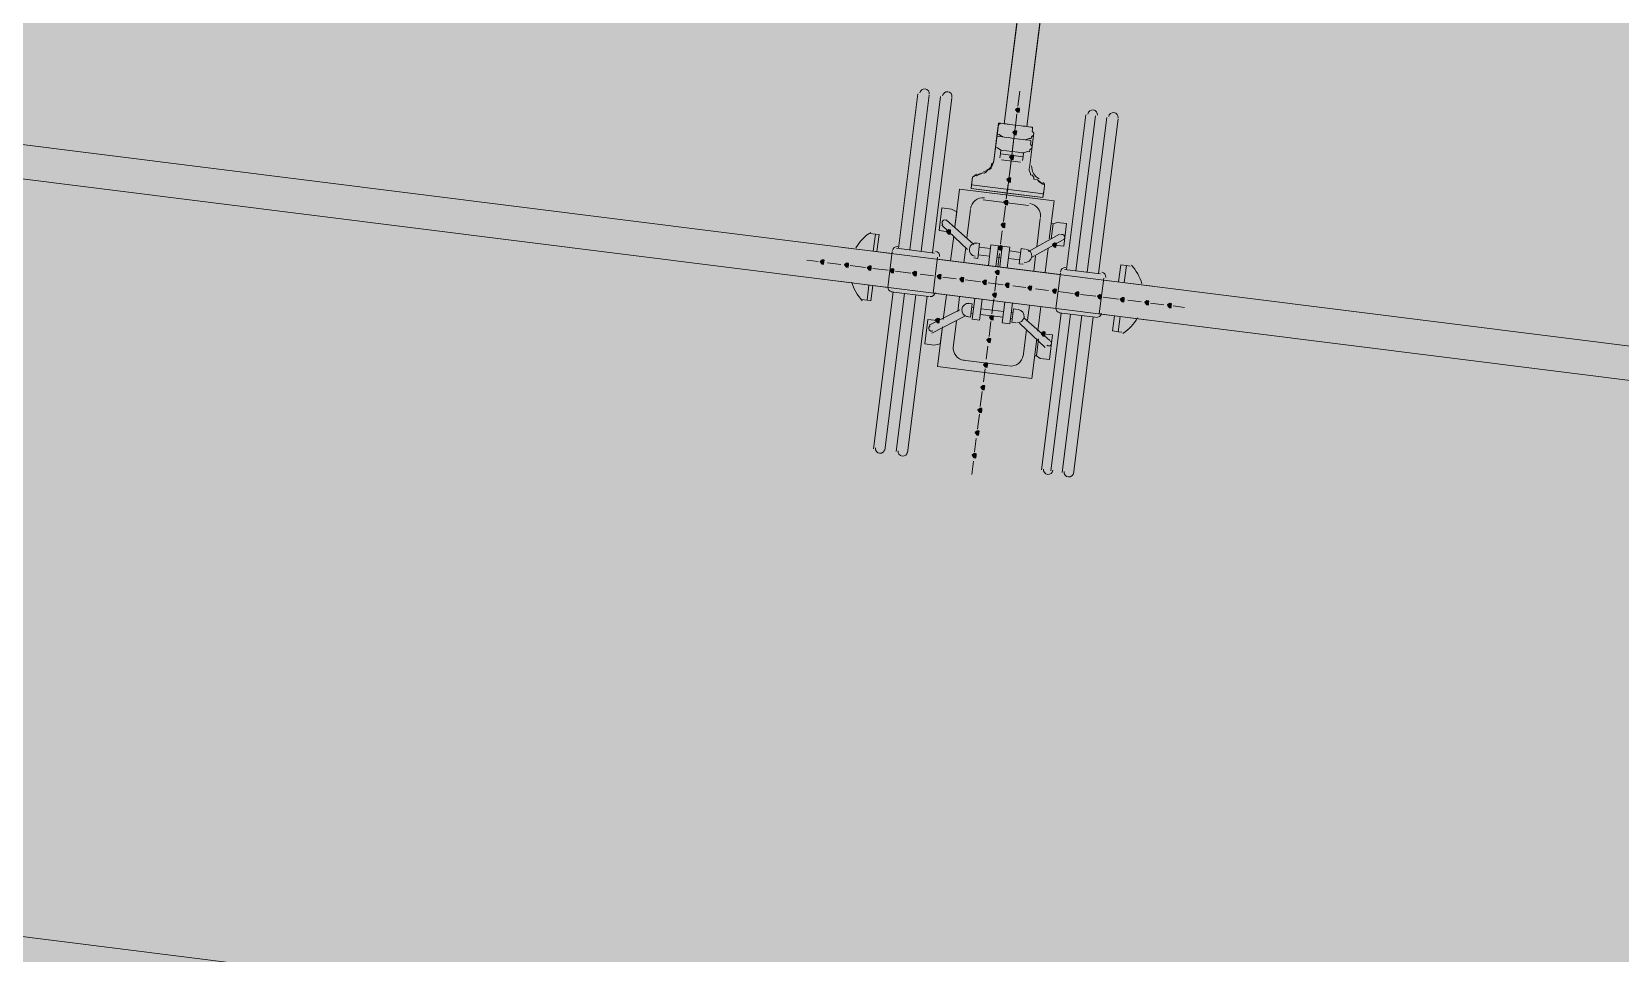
# Model space of a CAD drawing. Header units: metres. Extents: x -4 to 509425, y 7549 to 4732445.
# Drawn here: x 475978.67 to 475985.73, y 4719750.16 to 4719754.26 of the extents above; entities that cross this region are included whole.
import ezdxf

# ---------------------------------------------------------------- set-up
doc = ezdxf.new("R2010")
doc.units = ezdxf.units.M
doc.header["$LTSCALE"] = 0.01
doc.header["$MEASUREMENT"] = 0
doc.layers.get('0').update_dxf_attribs({"lineweight": 0})
doc.layers.add('_SUBESTACIÓN', color=1, linetype='Continuous')
doc.layers.add('SUBESTACION LA VID', color=253, linetype='Continuous')

# ---------------------------------------------------------------- blocks, each defined once
blk = doc.blocks.new('A$Cfff6051d')
at = {"layer": 'SUBESTACION LA VID', "transparency": 33554687}
h = blk.add_hatch(color=256, dxfattribs=at)
h.dxf.hatch_style = 2
h.paths.add_polyline_path([(475983.0603, 4719753.9079), (475983.0614, 4719753.9163), (475983.053, 4719753.9173), (475983.0435, 4719753.91), (475983.0509, 4719753.9005), (475983.0593, 4719753.8995)])
h = blk.add_hatch(color=256, dxfattribs=at)
h.dxf.hatch_style = 2
h.paths.add_polyline_path([(475983.0477, 4719753.8071), (475983.0488, 4719753.8155), (475983.0404, 4719753.8165), (475983.0309, 4719753.8092), (475983.0383, 4719753.7997), (475983.0467, 4719753.7987)])
h = blk.add_hatch(color=256, dxfattribs=at)
h.dxf.hatch_style = 2
h.paths.add_polyline_path([(475983.034, 4719753.6979), (475983.0351, 4719753.7063), (475983.0267, 4719753.7073), (475983.0172, 4719753.7), (475983.0246, 4719753.6905), (475983.033, 4719753.6895)])
h = blk.add_hatch(color=256, dxfattribs=at)
h.dxf.hatch_style = 2
h.paths.add_polyline_path([(475983.0214, 4719753.5971), (475983.0224, 4719753.6055), (475983.014, 4719753.6065), (475983.0046, 4719753.5992), (475983.0119, 4719753.5897), (475983.0203, 4719753.5887)])
h = blk.add_hatch(color=256, dxfattribs=at)
h.dxf.hatch_style = 2
h.paths.add_polyline_path([(475983.0087, 4719753.4962), (475983.0098, 4719753.5046), (475983.0014, 4719753.5057), (475982.9919, 4719753.4984), (475982.9993, 4719753.4889), (475983.0077, 4719753.4878)])
h = blk.add_hatch(color=256, dxfattribs=at)
h.dxf.hatch_style = 2
h.paths.add_polyline_path([(475982.9961, 4719753.3954), (475982.9972, 4719753.4038), (475982.9888, 4719753.4049), (475982.9793, 4719753.3976), (475982.9866, 4719753.3881), (475982.995, 4719753.387)])
h = blk.add_hatch(color=256, dxfattribs=at)
h.dxf.hatch_style = 2
h.paths.add_polyline_path([(475982.7535, 4719753.3661), (475982.7546, 4719753.3745), (475982.7462, 4719753.3756), (475982.7367, 4719753.3682), (475982.7441, 4719753.3588), (475982.7525, 4719753.3577)])
h = blk.add_hatch(color=256, dxfattribs=at)
h.dxf.hatch_style = 2
h.paths.add_polyline_path([(475982.9835, 4719753.2946), (475982.9845, 4719753.303), (475982.9761, 4719753.3041), (475982.9667, 4719753.2967), (475982.974, 4719753.2873), (475982.9824, 4719753.2862)])
h = blk.add_hatch(color=256, dxfattribs=at)
h.dxf.hatch_style = 2
h.paths.add_polyline_path([(475983.2239, 4719753.3072), (475983.225, 4719753.3156), (475983.2166, 4719753.3166), (475983.2071, 4719753.3093), (475983.2145, 4719753.2998), (475983.2229, 4719753.2988)])
h = blk.add_hatch(color=256, dxfattribs=at)
h.dxf.hatch_style = 2
h.paths.add_polyline_path([(475982.1906, 4719753.2319), (475982.1917, 4719753.2403), (475982.1833, 4719753.2414), (475982.1738, 4719753.234), (475982.1812, 4719753.2246), (475982.1896, 4719753.2235)])
h = blk.add_hatch(color=256, dxfattribs=at)
h.dxf.hatch_style = 2
h.paths.add_polyline_path([(475982.2998, 4719753.2182), (475982.3009, 4719753.2266), (475982.2925, 4719753.2277), (475982.283, 4719753.2203), (475982.2904, 4719753.2109), (475982.2988, 4719753.2098)])
h = blk.add_hatch(color=256, dxfattribs=at)
h.dxf.hatch_style = 2
h.paths.add_polyline_path([(475982.4006, 4719753.2056), (475982.4017, 4719753.214), (475982.3933, 4719753.215), (475982.3838, 4719753.2077), (475982.3912, 4719753.1982), (475982.3996, 4719753.1972)])
h = blk.add_hatch(color=256, dxfattribs=at)
h.dxf.hatch_style = 2
h.paths.add_polyline_path([(475982.5014, 4719753.193), (475982.5025, 4719753.2014), (475982.4941, 4719753.2024), (475982.4846, 4719753.1951), (475982.492, 4719753.1856), (475982.5004, 4719753.1846)])
h = blk.add_hatch(color=256, dxfattribs=at)
h.dxf.hatch_style = 2
h.paths.add_polyline_path([(475982.6022, 4719753.1803), (475982.6033, 4719753.1887), (475982.5949, 4719753.1898), (475982.5854, 4719753.1824), (475982.5928, 4719753.173), (475982.6012, 4719753.1719)])
h = blk.add_hatch(color=256, dxfattribs=at)
h.dxf.hatch_style = 2
h.paths.add_polyline_path([(475982.9698, 4719753.1854), (475982.9708, 4719753.1938), (475982.9624, 4719753.1949), (475982.953, 4719753.1875), (475982.9603, 4719753.1781), (475982.9687, 4719753.177)])
h = blk.add_hatch(color=256, dxfattribs=at)
h.dxf.hatch_style = 2
h.paths.add_polyline_path([(475982.7114, 4719753.1666), (475982.7125, 4719753.175), (475982.7041, 4719753.1761), (475982.6946, 4719753.1687), (475982.702, 4719753.1593), (475982.7104, 4719753.1582)])
h = blk.add_hatch(color=256, dxfattribs=at)
h.dxf.hatch_style = 2
h.paths.add_polyline_path([(475982.8122, 4719753.154), (475982.8133, 4719753.1624), (475982.8049, 4719753.1634), (475982.7954, 4719753.1561), (475982.8028, 4719753.1466), (475982.8112, 4719753.1456)])
h = blk.add_hatch(color=256, dxfattribs=at)
h.dxf.hatch_style = 2
h.paths.add_polyline_path([(475982.9131, 4719753.1414), (475982.9141, 4719753.1498), (475982.9057, 4719753.1508), (475982.8962, 4719753.1435), (475982.9036, 4719753.134), (475982.912, 4719753.133)])
h = blk.add_hatch(color=256, dxfattribs=at)
h.dxf.hatch_style = 2
h.paths.add_polyline_path([(475983.0139, 4719753.1287), (475983.0149, 4719753.1371), (475983.0065, 4719753.1382), (475982.9971, 4719753.1308), (475983.0044, 4719753.1214), (475983.0128, 4719753.1203)])
h = blk.add_hatch(color=256, dxfattribs=at)
h.dxf.hatch_style = 2
h.paths.add_polyline_path([(475983.1147, 4719753.1161), (475983.1157, 4719753.1245), (475983.1073, 4719753.1255), (475983.0979, 4719753.1182), (475983.1052, 4719753.1087), (475983.1136, 4719753.1077)])
h = blk.add_hatch(color=256, dxfattribs=at)
h.dxf.hatch_style = 2
h.paths.add_polyline_path([(475982.9571, 4719753.0846), (475982.9582, 4719753.093), (475982.9498, 4719753.0941), (475982.9403, 4719753.0867), (475982.9477, 4719753.0773), (475982.9561, 4719753.0762)])
h = blk.add_hatch(color=256, dxfattribs=at)
h.dxf.hatch_style = 2
h.paths.add_polyline_path([(475983.2239, 4719753.1024), (475983.2249, 4719753.1108), (475983.2165, 4719753.1118), (475983.2071, 4719753.1045), (475983.2144, 4719753.095), (475983.2228, 4719753.094)])
h = blk.add_hatch(color=256, dxfattribs=at)
h.dxf.hatch_style = 2
h.paths.add_polyline_path([(475983.3247, 4719753.0897), (475983.3257, 4719753.0981), (475983.3173, 4719753.0992), (475983.3079, 4719753.0919), (475983.3152, 4719753.0824), (475983.3236, 4719753.0813)])
h = blk.add_hatch(color=256, dxfattribs=at)
h.dxf.hatch_style = 2
h.paths.add_polyline_path([(475983.4255, 4719753.0771), (475983.4265, 4719753.0855), (475983.4181, 4719753.0866), (475983.4087, 4719753.0792), (475983.416, 4719753.0698), (475983.4244, 4719753.0687)])
h = blk.add_hatch(color=256, dxfattribs=at)
h.dxf.hatch_style = 2
h.paths.add_polyline_path([(475983.5263, 4719753.0645), (475983.5273, 4719753.0729), (475983.5189, 4719753.0739), (475983.5095, 4719753.0666), (475983.5168, 4719753.0571), (475983.5252, 4719753.0561)])
h = blk.add_hatch(color=256, dxfattribs=at)
h.dxf.hatch_style = 2
h.paths.add_polyline_path([(475983.6355, 4719753.0508), (475983.6365, 4719753.0592), (475983.6281, 4719753.0602), (475983.6187, 4719753.0529), (475983.626, 4719753.0434), (475983.6344, 4719753.0424)])
h = blk.add_hatch(color=256, dxfattribs=at)
h.dxf.hatch_style = 2
h.paths.add_polyline_path([(475983.7363, 4719753.0381), (475983.7373, 4719753.0465), (475983.7289, 4719753.0476), (475983.7195, 4719753.0402), (475983.7268, 4719753.0308), (475983.7352, 4719753.0297)])
h = blk.add_hatch(color=256, dxfattribs=at)
h.dxf.hatch_style = 2
h.paths.add_polyline_path([(475982.704, 4719752.9713), (475982.7051, 4719752.9797), (475982.6967, 4719752.9808), (475982.6872, 4719752.9734), (475982.6946, 4719752.964), (475982.703, 4719752.9629)])
h = blk.add_hatch(color=256, dxfattribs=at)
h.dxf.hatch_style = 2
h.paths.add_polyline_path([(475982.9445, 4719752.9838), (475982.9455, 4719752.9922), (475982.9371, 4719752.9933), (475982.9277, 4719752.9859), (475982.935, 4719752.9765), (475982.9434, 4719752.9754)])
h = blk.add_hatch(color=256, dxfattribs=at)
h.dxf.hatch_style = 2
h.paths.add_polyline_path([(475983.1744, 4719752.9123), (475983.1755, 4719752.9207), (475983.1671, 4719752.9218), (475983.1576, 4719752.9144), (475983.165, 4719752.905), (475983.1734, 4719752.9039)])
h = blk.add_hatch(color=256, dxfattribs=at)
h.dxf.hatch_style = 2
h.paths.add_polyline_path([(475982.9319, 4719752.883), (475982.9329, 4719752.8914), (475982.9245, 4719752.8925), (475982.9151, 4719752.8851), (475982.9224, 4719752.8757), (475982.9308, 4719752.8746)])
h = blk.add_hatch(color=256, dxfattribs=at)
h.dxf.hatch_style = 2
h.paths.add_polyline_path([(475982.9182, 4719752.7738), (475982.9192, 4719752.7822), (475982.9108, 4719752.7833), (475982.9014, 4719752.7759), (475982.9087, 4719752.7665), (475982.9171, 4719752.7654)])
h = blk.add_hatch(color=256, dxfattribs=at)
h.dxf.hatch_style = 2
h.paths.add_polyline_path([(475982.9055, 4719752.673), (475982.9066, 4719752.6814), (475982.8982, 4719752.6825), (475982.8887, 4719752.6751), (475982.8961, 4719752.6657), (475982.9045, 4719752.6646)])
h = blk.add_hatch(color=256, dxfattribs=at)
h.dxf.hatch_style = 2
h.paths.add_polyline_path([(475982.8929, 4719752.5722), (475982.8939, 4719752.5806), (475982.8855, 4719752.5817), (475982.8761, 4719752.5743), (475982.8834, 4719752.5649), (475982.8918, 4719752.5638)])
h = blk.add_hatch(color=256, dxfattribs=at)
h.dxf.hatch_style = 2
h.paths.add_polyline_path([(475982.8803, 4719752.4714), (475982.8813, 4719752.4798), (475982.8729, 4719752.4809), (475982.8635, 4719752.4735), (475982.8708, 4719752.4641), (475982.8792, 4719752.463)])
h = blk.add_hatch(color=256, dxfattribs=at)
h.dxf.hatch_style = 2
h.paths.add_polyline_path([(475982.8676, 4719752.3706), (475982.8687, 4719752.379), (475982.8603, 4719752.3801), (475982.8508, 4719752.3727), (475982.8582, 4719752.3633), (475982.8666, 4719752.3622)])
at = {"layer": 'SUBESTACION LA VID', "lineweight": 15}
for p, q in [((475983.6692, 4719759.241), (475982.9931, 4719753.848)), ((475983.77, 4719759.2284), (475983.0939, 4719753.8354)), ((476071.0252, 4719742.1716), (475975.2782, 4719754.1753)), ((476071.0063, 4719742.0204), (475975.2593, 4719754.0241)), ((475982.6088, 4719753.9815), (475982.5225, 4719753.2927)), ((475982.5729, 4719753.2864), (475982.6592, 4719753.9752)), ((475982.7096, 4719753.9689), (475982.6233, 4719753.2801)), ((475983.0625, 4719753.9929), (475983.054, 4719753.9257)), ((475982.6737, 4719753.2737), (475982.76, 4719753.9626)), ((475982.9648, 4719753.826), (475982.9574, 4719753.7672)), ((475983.0498, 4719753.8921), (475983.0414, 4719753.8249)), ((475983.2701, 4719753.199), (475983.3565, 4719753.8878)), ((475983.3985, 4719753.8825), (475983.3121, 4719753.1937)), ((475983.3625, 4719753.1874), (475983.4489, 4719753.8762)), ((475983.4993, 4719753.8699), (475983.4129, 4719753.1811)), ((475982.9468, 4719753.6832), (475982.9574, 4719753.7672)), ((475983.0361, 4719753.7829), (475983.0288, 4719753.7241)), ((475983.117, 4719753.7472), (475983.1244, 4719753.806)), ((475982.9742, 4719753.6968), (475982.9763, 4719753.7136)), ((475983.0655, 4719753.6768), (475982.9815, 4719753.6874)), ((475982.9826, 4719753.6958), (475982.9826, 4719753.6958)), ((475983.0235, 4719753.6821), (475983.0161, 4719753.6233)), ((475983.0666, 4719753.6852), (475983.0666, 4719753.6852)), ((475983.0771, 4719753.701), (475983.075, 4719753.6842)), ((475983.117, 4719753.7472), (475983.1065, 4719753.6632)), ((475982.8702, 4719753.616), (475982.8975, 4719753.6296)), ((475982.7735, 4719753.3892), (475982.7945, 4719753.5572)), ((475983.2146, 4719753.5046), (475982.7945, 4719753.5572)), ((475983.1673, 4719753.5361), (475982.8481, 4719753.5761)), ((475983.0109, 4719753.5813), (475983.0024, 4719753.5141)), ((475983.1411, 4719753.5991), (475983.1642, 4719753.5791)), ((475983.1011, 4719753.4847), (475982.8995, 4719753.5099)), ((475982.9982, 4719753.4805), (475982.9898, 4719753.4133)), ((475983.1935, 4719753.3366), (475983.2146, 4719753.5046)), ((475982.7346, 4719753.4197), (475982.8575, 4719753.3104)), ((475982.827, 4719753.3398), (475982.8428, 4719753.4659)), ((475983.1378, 4719753.3009), (475983.1536, 4719753.4269)), ((475982.3944, 4719753.36), (475982.4196, 4719753.3568)), ((475982.7147, 4719753.3966), (475982.8291, 4719753.2884)), ((475982.7545, 4719753.238), (475982.7682, 4719753.3472)), ((475982.9845, 4719753.3713), (475982.9772, 4719753.3125)), ((475983.2387, 4719753.3565), (475983.1011, 4719753.2799)), ((475983.2523, 4719753.3292), (475983.1147, 4719753.2526)), ((475982.4941, 4719753.2707), (475982.2757, 4719753.298)), ((475982.4752, 4719753.1195), (475982.4952, 4719753.2791)), ((475982.6821, 4719753.2727), (475982.5141, 4719753.2938)), ((475982.8133, 4719753.2306), (475982.8218, 4719753.2978)), ((475982.9278, 4719753.259), (475982.8774, 4719753.2653)), ((475982.932, 4719753.2926), (475982.8816, 4719753.2989)), ((475982.9225, 4719753.217), (475982.9341, 4719753.3094)), ((475982.9677, 4719753.3051), (475982.9341, 4719753.3094)), ((475982.9561, 4719753.2127), (475982.9677, 4719753.3051)), ((475982.9719, 4719753.2705), (475982.9645, 4719753.2117)), ((475982.9824, 4719753.2862), (475982.9656, 4719753.2883)), ((475982.9729, 4719753.2106), (475982.9845, 4719753.303)), ((475983.0181, 4719753.2988), (475982.9845, 4719753.303)), ((475983.0065, 4719753.2064), (475983.0181, 4719753.2988)), ((475983.0664, 4719753.2757), (475983.016, 4719753.282)), ((475983.0853, 4719753.2904), (475983.0685, 4719753.2925)), ((475983.1241, 4719753.1917), (475983.1326, 4719753.2589)), ((475983.1745, 4719753.1854), (475983.1882, 4719753.2946)), ((475983.2575, 4719753.3029), (475983.2155, 4719753.3082)), ((475982.1654, 4719753.2351), (475982.115, 4719753.2414)), ((475982.2662, 4719753.2224), (475982.2074, 4719753.2298)), ((475982.3754, 4719753.2088), (475982.3082, 4719753.2172)), ((475982.4762, 4719753.1961), (475982.409, 4719753.2045)), ((475982.577, 4719753.1835), (475982.5098, 4719753.1919)), ((475982.6968, 4719753.2538), (475982.6768, 4719753.0942)), ((475983.2417, 4719753.1769), (475982.6957, 4719753.2454)), ((475982.9782, 4719753.2526), (475982.9614, 4719753.2547)), ((475983.0622, 4719753.2421), (475983.0118, 4719753.2484)), ((475983.2617, 4719753.2), (475983.4213, 4719753.18)), ((475983.5536, 4719753.2146), (475983.5368, 4719753.2167)), ((475982.4752, 4719753.1195), (475982.2567, 4719753.1468)), ((475982.3995, 4719753.0607), (475982.408, 4719753.1279)), ((475982.6778, 4719753.1708), (475982.619, 4719753.1782)), ((475982.7786, 4719753.1582), (475982.7198, 4719753.1656)), ((475982.8878, 4719753.1445), (475982.8206, 4719753.1529)), ((475982.9887, 4719753.1319), (475982.9215, 4719753.1403)), ((475982.9593, 4719753.1697), (475982.9508, 4719753.1025)), ((475983.0895, 4719753.1192), (475983.0307, 4719753.1266)), ((475983.416, 4719753.0015), (475983.436, 4719753.1611)), ((475983.435, 4719753.1527), (475983.6534, 4719753.1253)), ((475982.3827, 4719753.0628), (475982.3575, 4719753.0659)), ((475982.4108, 4719752.4023), (475982.4982, 4719753.0995)), ((475982.5487, 4719753.0932), (475982.4612, 4719752.396)), ((475982.6579, 4719753.0795), (475982.4898, 4719753.1006)), ((475982.5116, 4719752.3896), (475982.5991, 4719753.0869)), ((475982.6495, 4719753.0805), (475982.562, 4719752.3833)), ((475982.7219, 4719752.9776), (475982.7356, 4719753.0868)), ((475982.7859, 4719753.0122), (475982.7944, 4719753.0794)), ((475982.8616, 4719753.071), (475982.85, 4719752.9786)), ((475982.8952, 4719753.0668), (475982.8836, 4719752.9744)), ((475982.9466, 4719753.0689), (475982.9382, 4719753.0017)), ((475982.996, 4719753.0542), (475982.9844, 4719752.9618)), ((475983.0296, 4719753.05), (475983.018, 4719752.9575)), ((475983.1903, 4719753.1066), (475983.1315, 4719753.114)), ((475983.2995, 4719753.0929), (475983.2323, 4719753.1013)), ((475983.4003, 4719753.0803), (475983.3331, 4719753.0887)), ((475983.5011, 4719753.0676), (475983.4339, 4719753.0761)), ((475983.6019, 4719753.055), (475983.5431, 4719753.0624)), ((475983.7027, 4719753.0424), (475983.6439, 4719753.0497)), ((475982.6589, 4719752.9514), (475982.7954, 4719753.0196)), ((475982.6714, 4719752.9157), (475982.8174, 4719752.9912)), ((475982.8531, 4719753.0038), (475982.8447, 4719753.0049)), ((475982.8563, 4719753.029), (475982.8479, 4719753.0301)), ((475982.8836, 4719752.9744), (475982.85, 4719752.9786)), ((475982.9876, 4719752.987), (475982.8867, 4719752.9996)), ((475982.9907, 4719753.0122), (475982.8899, 4719753.0248)), ((475983.0296, 4719752.9817), (475983.0212, 4719752.9827)), ((475983.0327, 4719753.0069), (475983.0243, 4719753.0079)), ((475983.1965, 4719752.884), (475983.081, 4719752.9838)), ((475983.0968, 4719752.9733), (475983.1052, 4719753.0405)), ((475983.1419, 4719752.925), (475983.1556, 4719753.0342)), ((475983.2459, 4719753.0058), (475983.1585, 4719752.3085)), ((475983.2005, 4719752.3033), (475983.2879, 4719753.0005)), ((475983.2375, 4719753.0068), (475983.3971, 4719752.9868)), ((475983.3383, 4719752.9942), (475983.2509, 4719752.297)), ((475983.3013, 4719752.2906), (475983.3887, 4719752.9879)), ((475983.416, 4719753.0015), (475983.6344, 4719752.9741)), ((475983.4748, 4719752.9259), (475983.4832, 4719752.9931)), ((475983.7951, 4719753.0308), (475983.7447, 4719753.0371)), ((475982.6955, 4719752.7676), (475982.7177, 4719752.944)), ((475982.7659, 4719752.8526), (475982.7807, 4719752.9702)), ((475982.934, 4719752.9681), (475982.9256, 4719752.9009)), ((475983.018, 4719752.9575), (475982.9844, 4719752.9618)), ((475983.0442, 4719752.9628), (475983.0274, 4719752.9649)), ((475983.1755, 4719752.8525), (475983.061, 4719752.9607)), ((475983.0767, 4719752.8137), (475983.0915, 4719752.9313)), ((475983.208, 4719752.9081), (475983.166, 4719752.9134)), ((475983.5, 4719752.9227), (475983.5168, 4719752.9206)), ((475982.9203, 4719752.8589), (475982.9129, 4719752.8001)), ((475983.1156, 4719752.7149), (475983.1377, 4719752.8913)), ((475983.1156, 4719752.7149), (475982.6955, 4719752.7676)), ((475983.0116, 4719752.7706), (475982.81, 4719752.7959)), ((475982.9077, 4719752.7581), (475982.9003, 4719752.6993)), ((475982.895, 4719752.6573), (475982.8866, 4719752.5901)), ((475982.8824, 4719752.5565), (475982.874, 4719752.4893)), ((475982.8687, 4719752.4473), (475982.8613, 4719752.3885)), ((475982.8561, 4719752.3465), (475982.8487, 4719752.2877)), ((476070.5903, 4719738.7022), (475974.8433, 4719750.706))]:
    blk.add_line(p, q, dxfattribs=at)
for points in [[(475983.6692, 4719759.241), (475983.77, 4719759.2284), (475983.0939, 4719753.8354), (475982.9931, 4719753.848), (475983.6692, 4719759.241)], [(476071.0063, 4719742.0204), (476071.0252, 4719742.1716), (475975.2782, 4719754.1753), (475975.2593, 4719754.0241), (476071.0063, 4719742.0204)], [(475982.8523, 4719753.6097), (475982.846, 4719753.5593), (475983.0056, 4719753.5393), (475983.0435, 4719753.8417), (475983.0183, 4719753.8449), (475983.0099, 4719753.8459), (475983.0015, 4719753.847), (475982.9931, 4719753.848), (475982.9847, 4719753.8491), (475982.9763, 4719753.8501), (475982.9669, 4719753.8428), (475982.9658, 4719753.8344), (475982.9648, 4719753.826), (475982.9637, 4719753.8176), (475982.9574, 4719753.7672), (475982.9468, 4719753.6832), (475982.9458, 4719753.6748), (475982.9363, 4719753.6674), (475982.9353, 4719753.659), (475982.9342, 4719753.6506), (475982.9248, 4719753.6433), (475982.9164, 4719753.6443), (475982.9153, 4719753.6359), (475982.9059, 4719753.6286), (475982.8975, 4719753.6296), (475982.8796, 4719753.6234), (475982.8702, 4719753.616), (475982.8618, 4719753.6171), (475982.8523, 4719753.6097)], [(475982.9648, 4719753.826), (475982.9637, 4719753.8176), (475982.9626, 4719753.8092), (475982.9616, 4719753.8008), (475982.97, 4719753.7997), (475982.9857, 4719753.7892), (475982.9941, 4719753.7882), (475983.0109, 4719753.7861), (475983.0361, 4719753.7829), (475983.0613, 4719753.7798), (475983.0781, 4719753.7776), (475983.0865, 4719753.7766), (475983.1044, 4719753.7829), (475983.1128, 4719753.7818), (475983.1139, 4719753.7902), (475983.1233, 4719753.7976), (475983.1244, 4719753.806), (475983.117, 4719753.8154), (475983.1181, 4719753.8238), (475983.1191, 4719753.8322), (475983.1107, 4719753.8333), (475983.0939, 4719753.8354), (475983.0855, 4719753.8364), (475983.0687, 4719753.8386), (475983.0435, 4719753.8417), (475983.0183, 4719753.8449), (475983.0015, 4719753.847), (475982.9931, 4719753.848), (475982.9763, 4719753.8501), (475982.9679, 4719753.8512), (475982.9669, 4719753.8428), (475982.9658, 4719753.8344), (475982.9648, 4719753.826)], [(475983.1715, 4719753.5697), (475983.1652, 4719753.5193), (475983.0056, 4719753.5393), (475983.0435, 4719753.8417), (475983.0687, 4719753.8386), (475983.0771, 4719753.8375), (475983.0939, 4719753.8354), (475983.1023, 4719753.8343), (475983.1107, 4719753.8333), (475983.1191, 4719753.8322), (475983.1181, 4719753.8238), (475983.117, 4719753.8154), (475983.1244, 4719753.806), (475983.1233, 4719753.7976), (475983.117, 4719753.7472), (475983.1065, 4719753.6632), (475983.1054, 4719753.6548), (475983.1044, 4719753.6464), (475983.1033, 4719753.638), (475983.1106, 4719753.6285), (475983.1096, 4719753.6201), (475983.118, 4719753.6191), (475983.1253, 4719753.6096), (475983.1243, 4719753.6012), (475983.1411, 4719753.5991), (475983.1484, 4719753.5897), (475983.1642, 4719753.5791), (475983.1726, 4719753.5781), (475983.1715, 4719753.5697)], [(475983.0288, 4719753.7241), (475983.054, 4719753.721), (475983.0708, 4719753.7188), (475983.0792, 4719753.7178), (475983.097, 4719753.7241), (475983.1054, 4719753.723), (475983.1065, 4719753.7314), (475983.1159, 4719753.7388), (475983.117, 4719753.7472), (475983.1096, 4719753.7566), (475983.1107, 4719753.765), (475983.1117, 4719753.7734), (475983.1033, 4719753.7745), (475983.0865, 4719753.7766), (475983.0781, 4719753.7776), (475983.0613, 4719753.7798), (475983.0361, 4719753.7829), (475983.0109, 4719753.7861), (475982.9941, 4719753.7882), (475982.9857, 4719753.7892), (475982.9689, 4719753.7913), (475982.9605, 4719753.7924), (475982.9595, 4719753.784), (475982.9584, 4719753.7756), (475982.9574, 4719753.7672), (475982.9563, 4719753.7588), (475982.9553, 4719753.7504), (475982.9542, 4719753.742), (475982.9626, 4719753.7409), (475982.9784, 4719753.7304), (475982.9868, 4719753.7294), (475983.0036, 4719753.7273), (475983.0288, 4719753.7241)], [(475983.0792, 4719753.7178), (475983.0771, 4719753.701), (475982.9763, 4719753.7136), (475982.9784, 4719753.7304)], [(475983.1715, 4719753.5697), (475983.1673, 4719753.5361), (475983.1652, 4719753.5193), (475982.846, 4719753.5593), (475982.8481, 4719753.5761), (475982.8523, 4719753.6097)], [(475982.7451, 4719753.3672), (475982.7031, 4719753.3724), (475982.7158, 4719753.4733), (475982.7578, 4719753.468), (475982.7819, 4719753.4564), (475982.7735, 4719753.3892)], [(475983.2019, 4719753.4038), (475983.2103, 4719753.4027), (475983.2019, 4719753.3355)], [(475983.2575, 4719753.3029), (475983.2702, 4719753.4037), (475983.2282, 4719753.409), (475983.2103, 4719753.4027)], [(475982.4269, 4719753.2791), (475982.4364, 4719753.3547), (475982.4196, 4719753.3568), (475982.4101, 4719753.2812)], [(475982.8585, 4719753.2506), (475982.8753, 4719753.2485), (475982.8837, 4719753.3157), (475982.8669, 4719753.3178)], [(475983.0769, 4719753.2232), (475983.0601, 4719753.2253), (475983.0685, 4719753.2925)], [(475983.5022, 4719753.1443), (475983.5116, 4719753.2199), (475983.5368, 4719753.2167), (475983.5274, 4719753.1411)], [(475982.3912, 4719753.13), (475982.3827, 4719753.0628), (475982.3995, 4719753.0607)], [(475983.2428, 4719753.1853), (475983.2228, 4719753.0257), (475982.6768, 4719753.0942)], [(475982.8332, 4719753.049), (475982.85, 4719753.0469), (475982.8426, 4719752.9881), (475982.8258, 4719752.9902)], [(475982.6956, 4719752.9724), (475982.6536, 4719752.9776), (475982.6399, 4719752.8684), (475982.6819, 4719752.8632), (475982.7082, 4719752.8684), (475982.7177, 4719752.944)], [(475983.0516, 4719753.0216), (475983.0348, 4719753.0237), (475983.0274, 4719752.9649)], [(475983.5084, 4719752.9899), (475983.5, 4719752.9227), (475983.4748, 4719752.9259)], [(475983.208, 4719752.9081), (475983.1944, 4719752.7989), (475983.1523, 4719752.8042), (475983.1366, 4719752.8147)], [(475983.1282, 4719752.8157), (475983.1366, 4719752.8147), (475983.1461, 4719752.8903)], [(476070.5713, 4719738.551), (476070.5903, 4719738.7022), (475974.8433, 4719750.706), (475974.8243, 4719750.5548), (476070.5713, 4719738.551)]]:
    blk.add_lwpolyline(points, dxfattribs=at)
at = {"layer": 'SUBESTACION LA VID'}
for points in [[(475983.0603, 4719753.9079), (475983.0614, 4719753.9163), (475983.053, 4719753.9173), (475983.0435, 4719753.91), (475983.0509, 4719753.9005), (475983.0593, 4719753.8995)], [(475983.0477, 4719753.8071), (475983.0488, 4719753.8155), (475983.0404, 4719753.8165), (475983.0309, 4719753.8092), (475983.0383, 4719753.7997), (475983.0467, 4719753.7987)], [(475983.034, 4719753.6979), (475983.0351, 4719753.7063), (475983.0267, 4719753.7073), (475983.0172, 4719753.7), (475983.0246, 4719753.6905), (475983.033, 4719753.6895)], [(475983.0214, 4719753.5971), (475983.0224, 4719753.6055), (475983.014, 4719753.6065), (475983.0046, 4719753.5992), (475983.0119, 4719753.5897), (475983.0203, 4719753.5887)], [(475983.0087, 4719753.4962), (475983.0098, 4719753.5046), (475983.0014, 4719753.5057), (475982.9919, 4719753.4984), (475982.9993, 4719753.4889), (475983.0077, 4719753.4878)], [(475982.9961, 4719753.3954), (475982.9972, 4719753.4038), (475982.9888, 4719753.4049), (475982.9793, 4719753.3976), (475982.9866, 4719753.3881), (475982.995, 4719753.387)], [(475982.7535, 4719753.3661), (475982.7546, 4719753.3745), (475982.7462, 4719753.3756), (475982.7367, 4719753.3682), (475982.7441, 4719753.3588), (475982.7525, 4719753.3577)], [(475982.9835, 4719753.2946), (475982.9845, 4719753.303), (475982.9761, 4719753.3041), (475982.9667, 4719753.2967), (475982.974, 4719753.2873), (475982.9824, 4719753.2862)], [(475983.2239, 4719753.3072), (475983.225, 4719753.3156), (475983.2166, 4719753.3166), (475983.2071, 4719753.3093), (475983.2145, 4719753.2998), (475983.2229, 4719753.2988)], [(475982.1906, 4719753.2319), (475982.1917, 4719753.2403), (475982.1833, 4719753.2414), (475982.1738, 4719753.234), (475982.1812, 4719753.2246), (475982.1896, 4719753.2235)], [(475982.2998, 4719753.2182), (475982.3009, 4719753.2266), (475982.2925, 4719753.2277), (475982.283, 4719753.2203), (475982.2904, 4719753.2109), (475982.2988, 4719753.2098)], [(475982.4006, 4719753.2056), (475982.4017, 4719753.214), (475982.3933, 4719753.215), (475982.3838, 4719753.2077), (475982.3912, 4719753.1982), (475982.3996, 4719753.1972)], [(475982.5014, 4719753.193), (475982.5025, 4719753.2014), (475982.4941, 4719753.2024), (475982.4846, 4719753.1951), (475982.492, 4719753.1856), (475982.5004, 4719753.1846)], [(475982.6022, 4719753.1803), (475982.6033, 4719753.1887), (475982.5949, 4719753.1898), (475982.5854, 4719753.1824), (475982.5928, 4719753.173), (475982.6012, 4719753.1719)], [(475982.9698, 4719753.1854), (475982.9708, 4719753.1938), (475982.9624, 4719753.1949), (475982.953, 4719753.1875), (475982.9603, 4719753.1781), (475982.9687, 4719753.177)], [(475982.7114, 4719753.1666), (475982.7125, 4719753.175), (475982.7041, 4719753.1761), (475982.6946, 4719753.1687), (475982.702, 4719753.1593), (475982.7104, 4719753.1582)], [(475982.8122, 4719753.154), (475982.8133, 4719753.1624), (475982.8049, 4719753.1634), (475982.7954, 4719753.1561), (475982.8028, 4719753.1466), (475982.8112, 4719753.1456)], [(475982.9131, 4719753.1414), (475982.9141, 4719753.1498), (475982.9057, 4719753.1508), (475982.8962, 4719753.1435), (475982.9036, 4719753.134), (475982.912, 4719753.133)], [(475983.0139, 4719753.1287), (475983.0149, 4719753.1371), (475983.0065, 4719753.1382), (475982.9971, 4719753.1308), (475983.0044, 4719753.1214), (475983.0128, 4719753.1203)], [(475983.1147, 4719753.1161), (475983.1157, 4719753.1245), (475983.1073, 4719753.1255), (475983.0979, 4719753.1182), (475983.1052, 4719753.1087), (475983.1136, 4719753.1077)], [(475982.9571, 4719753.0846), (475982.9582, 4719753.093), (475982.9498, 4719753.0941), (475982.9403, 4719753.0867), (475982.9477, 4719753.0773), (475982.9561, 4719753.0762)], [(475983.2239, 4719753.1024), (475983.2249, 4719753.1108), (475983.2165, 4719753.1118), (475983.2071, 4719753.1045), (475983.2144, 4719753.095), (475983.2228, 4719753.094)], [(475983.3247, 4719753.0897), (475983.3257, 4719753.0981), (475983.3173, 4719753.0992), (475983.3079, 4719753.0919), (475983.3152, 4719753.0824), (475983.3236, 4719753.0813)], [(475983.4255, 4719753.0771), (475983.4265, 4719753.0855), (475983.4181, 4719753.0866), (475983.4087, 4719753.0792), (475983.416, 4719753.0698), (475983.4244, 4719753.0687)], [(475983.5263, 4719753.0645), (475983.5273, 4719753.0729), (475983.5189, 4719753.0739), (475983.5095, 4719753.0666), (475983.5168, 4719753.0571), (475983.5252, 4719753.0561)], [(475983.6355, 4719753.0508), (475983.6365, 4719753.0592), (475983.6281, 4719753.0602), (475983.6187, 4719753.0529), (475983.626, 4719753.0434), (475983.6344, 4719753.0424)], [(475983.7363, 4719753.0381), (475983.7373, 4719753.0465), (475983.7289, 4719753.0476), (475983.7195, 4719753.0402), (475983.7268, 4719753.0308), (475983.7352, 4719753.0297)], [(475982.704, 4719752.9713), (475982.7051, 4719752.9797), (475982.6967, 4719752.9808), (475982.6872, 4719752.9734), (475982.6946, 4719752.964), (475982.703, 4719752.9629)], [(475982.9445, 4719752.9838), (475982.9455, 4719752.9922), (475982.9371, 4719752.9933), (475982.9277, 4719752.9859), (475982.935, 4719752.9765), (475982.9434, 4719752.9754)], [(475983.1744, 4719752.9123), (475983.1755, 4719752.9207), (475983.1671, 4719752.9218), (475983.1576, 4719752.9144), (475983.165, 4719752.905), (475983.1734, 4719752.9039)], [(475982.9319, 4719752.883), (475982.9329, 4719752.8914), (475982.9245, 4719752.8925), (475982.9151, 4719752.8851), (475982.9224, 4719752.8757), (475982.9308, 4719752.8746)], [(475982.9182, 4719752.7738), (475982.9192, 4719752.7822), (475982.9108, 4719752.7833), (475982.9014, 4719752.7759), (475982.9087, 4719752.7665), (475982.9171, 4719752.7654)], [(475982.9055, 4719752.673), (475982.9066, 4719752.6814), (475982.8982, 4719752.6825), (475982.8887, 4719752.6751), (475982.8961, 4719752.6657), (475982.9045, 4719752.6646)], [(475982.8929, 4719752.5722), (475982.8939, 4719752.5806), (475982.8855, 4719752.5817), (475982.8761, 4719752.5743), (475982.8834, 4719752.5649), (475982.8918, 4719752.5638)], [(475982.8803, 4719752.4714), (475982.8813, 4719752.4798), (475982.8729, 4719752.4809), (475982.8635, 4719752.4735), (475982.8708, 4719752.4641), (475982.8792, 4719752.463)], [(475982.8676, 4719752.3706), (475982.8687, 4719752.379), (475982.8603, 4719752.3801), (475982.8508, 4719752.3727), (475982.8582, 4719752.3633), (475982.8666, 4719752.3622)]]:
    blk.add_lwpolyline(points, close=True, dxfattribs=at)
at = {"layer": 'SUBESTACION LA VID', "lineweight": 0}
for points in [[(475983.0603, 4719753.9079), (475983.0614, 4719753.9163), (475983.053, 4719753.9173), (475983.0435, 4719753.91), (475983.0509, 4719753.9005), (475983.0593, 4719753.8995)], [(475983.0477, 4719753.8071), (475983.0488, 4719753.8155), (475983.0404, 4719753.8165), (475983.0309, 4719753.8092), (475983.0383, 4719753.7997), (475983.0467, 4719753.7987)], [(475983.034, 4719753.6979), (475983.0351, 4719753.7063), (475983.0267, 4719753.7073), (475983.0172, 4719753.7), (475983.0246, 4719753.6905), (475983.033, 4719753.6895)], [(475983.0214, 4719753.5971), (475983.0224, 4719753.6055), (475983.014, 4719753.6065), (475983.0046, 4719753.5992), (475983.0119, 4719753.5897), (475983.0203, 4719753.5887)], [(475983.0087, 4719753.4962), (475983.0098, 4719753.5046), (475983.0014, 4719753.5057), (475982.9919, 4719753.4984), (475982.9993, 4719753.4889), (475983.0077, 4719753.4878)], [(475982.9961, 4719753.3954), (475982.9972, 4719753.4038), (475982.9888, 4719753.4049), (475982.9793, 4719753.3976), (475982.9866, 4719753.3881), (475982.995, 4719753.387)], [(475982.7535, 4719753.3661), (475982.7546, 4719753.3745), (475982.7462, 4719753.3756), (475982.7367, 4719753.3682), (475982.7441, 4719753.3588), (475982.7525, 4719753.3577)], [(475982.9835, 4719753.2946), (475982.9845, 4719753.303), (475982.9761, 4719753.3041), (475982.9667, 4719753.2967), (475982.974, 4719753.2873), (475982.9824, 4719753.2862)], [(475983.2239, 4719753.3072), (475983.225, 4719753.3156), (475983.2166, 4719753.3166), (475983.2071, 4719753.3093), (475983.2145, 4719753.2998), (475983.2229, 4719753.2988)], [(475982.1906, 4719753.2319), (475982.1917, 4719753.2403), (475982.1833, 4719753.2414), (475982.1738, 4719753.234), (475982.1812, 4719753.2246), (475982.1896, 4719753.2235)], [(475982.2998, 4719753.2182), (475982.3009, 4719753.2266), (475982.2925, 4719753.2277), (475982.283, 4719753.2203), (475982.2904, 4719753.2109), (475982.2988, 4719753.2098)], [(475982.4006, 4719753.2056), (475982.4017, 4719753.214), (475982.3933, 4719753.215), (475982.3838, 4719753.2077), (475982.3912, 4719753.1982), (475982.3996, 4719753.1972)], [(475982.5014, 4719753.193), (475982.5025, 4719753.2014), (475982.4941, 4719753.2024), (475982.4846, 4719753.1951), (475982.492, 4719753.1856), (475982.5004, 4719753.1846)], [(475982.6022, 4719753.1803), (475982.6033, 4719753.1887), (475982.5949, 4719753.1898), (475982.5854, 4719753.1824), (475982.5928, 4719753.173), (475982.6012, 4719753.1719)], [(475982.9698, 4719753.1854), (475982.9708, 4719753.1938), (475982.9624, 4719753.1949), (475982.953, 4719753.1875), (475982.9603, 4719753.1781), (475982.9687, 4719753.177)], [(475982.7114, 4719753.1666), (475982.7125, 4719753.175), (475982.7041, 4719753.1761), (475982.6946, 4719753.1687), (475982.702, 4719753.1593), (475982.7104, 4719753.1582)], [(475982.8122, 4719753.154), (475982.8133, 4719753.1624), (475982.8049, 4719753.1634), (475982.7954, 4719753.1561), (475982.8028, 4719753.1466), (475982.8112, 4719753.1456)], [(475982.9131, 4719753.1414), (475982.9141, 4719753.1498), (475982.9057, 4719753.1508), (475982.8962, 4719753.1435), (475982.9036, 4719753.134), (475982.912, 4719753.133)], [(475983.0139, 4719753.1287), (475983.0149, 4719753.1371), (475983.0065, 4719753.1382), (475982.9971, 4719753.1308), (475983.0044, 4719753.1214), (475983.0128, 4719753.1203)], [(475983.1147, 4719753.1161), (475983.1157, 4719753.1245), (475983.1073, 4719753.1255), (475983.0979, 4719753.1182), (475983.1052, 4719753.1087), (475983.1136, 4719753.1077)], [(475982.9571, 4719753.0846), (475982.9582, 4719753.093), (475982.9498, 4719753.0941), (475982.9403, 4719753.0867), (475982.9477, 4719753.0773), (475982.9561, 4719753.0762)], [(475983.2239, 4719753.1024), (475983.2249, 4719753.1108), (475983.2165, 4719753.1118), (475983.2071, 4719753.1045), (475983.2144, 4719753.095), (475983.2228, 4719753.094)], [(475983.3247, 4719753.0897), (475983.3257, 4719753.0981), (475983.3173, 4719753.0992), (475983.3079, 4719753.0919), (475983.3152, 4719753.0824), (475983.3236, 4719753.0813)], [(475983.4255, 4719753.0771), (475983.4265, 4719753.0855), (475983.4181, 4719753.0866), (475983.4087, 4719753.0792), (475983.416, 4719753.0698), (475983.4244, 4719753.0687)], [(475983.5263, 4719753.0645), (475983.5273, 4719753.0729), (475983.5189, 4719753.0739), (475983.5095, 4719753.0666), (475983.5168, 4719753.0571), (475983.5252, 4719753.0561)], [(475983.6355, 4719753.0508), (475983.6365, 4719753.0592), (475983.6281, 4719753.0602), (475983.6187, 4719753.0529), (475983.626, 4719753.0434), (475983.6344, 4719753.0424)], [(475983.7363, 4719753.0381), (475983.7373, 4719753.0465), (475983.7289, 4719753.0476), (475983.7195, 4719753.0402), (475983.7268, 4719753.0308), (475983.7352, 4719753.0297)], [(475982.704, 4719752.9713), (475982.7051, 4719752.9797), (475982.6967, 4719752.9808), (475982.6872, 4719752.9734), (475982.6946, 4719752.964), (475982.703, 4719752.9629)], [(475982.9445, 4719752.9838), (475982.9455, 4719752.9922), (475982.9371, 4719752.9933), (475982.9277, 4719752.9859), (475982.935, 4719752.9765), (475982.9434, 4719752.9754)], [(475983.1744, 4719752.9123), (475983.1755, 4719752.9207), (475983.1671, 4719752.9218), (475983.1576, 4719752.9144), (475983.165, 4719752.905), (475983.1734, 4719752.9039)], [(475982.9319, 4719752.883), (475982.9329, 4719752.8914), (475982.9245, 4719752.8925), (475982.9151, 4719752.8851), (475982.9224, 4719752.8757), (475982.9308, 4719752.8746)], [(475982.9182, 4719752.7738), (475982.9192, 4719752.7822), (475982.9108, 4719752.7833), (475982.9014, 4719752.7759), (475982.9087, 4719752.7665), (475982.9171, 4719752.7654)], [(475982.9055, 4719752.673), (475982.9066, 4719752.6814), (475982.8982, 4719752.6825), (475982.8887, 4719752.6751), (475982.8961, 4719752.6657), (475982.9045, 4719752.6646)], [(475982.8929, 4719752.5722), (475982.8939, 4719752.5806), (475982.8855, 4719752.5817), (475982.8761, 4719752.5743), (475982.8834, 4719752.5649), (475982.8918, 4719752.5638)], [(475982.8803, 4719752.4714), (475982.8813, 4719752.4798), (475982.8729, 4719752.4809), (475982.8635, 4719752.4735), (475982.8708, 4719752.4641), (475982.8792, 4719752.463)], [(475982.8676, 4719752.3706), (475982.8687, 4719752.379), (475982.8603, 4719752.3801), (475982.8508, 4719752.3727), (475982.8582, 4719752.3633), (475982.8666, 4719752.3622)]]:
    blk.add_lwpolyline(points, close=True, dxfattribs=at)
for points in [[(475982.9669, 4719753.8428), (475982.9468, 4719753.6832), (475982.9679, 4719753.8512)], [(475982.9468, 4719753.6832), (475982.9637, 4719753.8176), (475982.9648, 4719753.826), (475982.9468, 4719753.6832), (475982.9658, 4719753.8344)]]:
    blk.add_lwpolyline(points, dxfattribs=at)
at = {"layer": 'SUBESTACION LA VID', "lineweight": 15}
for points in [[(475982.6598, 4719753.9794), (475982.6612, 4719753.991), (475982.653, 4719754.0016), (475982.6414, 4719754.003), (475982.6298, 4719754.0045), (475982.6192, 4719753.9963), (475982.6178, 4719753.9847)], [(475982.7606, 4719753.9668), (475982.762, 4719753.9784), (475982.7538, 4719753.989), (475982.7422, 4719753.9904), (475982.7306, 4719753.9919), (475982.72, 4719753.9836), (475982.7186, 4719753.972)], [(475983.4074, 4719753.8857), (475983.4088, 4719753.8973), (475983.4006, 4719753.9079), (475983.389, 4719753.9093), (475983.3774, 4719753.9108), (475983.3668, 4719753.9025), (475983.3654, 4719753.891)], [(475983.4998, 4719753.8741), (475983.5012, 4719753.8857), (475983.493, 4719753.8963), (475983.4814, 4719753.8977), (475983.4698, 4719753.8992), (475983.4592, 4719753.891), (475983.4578, 4719753.8794)], [(475982.7374, 4719753.417), (475982.7323, 4719753.4217), (475982.7242, 4719753.4214), (475982.7195, 4719753.4162), (475982.7148, 4719753.411), (475982.7151, 4719753.403), (475982.7203, 4719753.3982)], [(475983.2557, 4719753.3311), (475983.2619, 4719753.3344), (475983.2642, 4719753.3421), (475983.2609, 4719753.3483), (475983.2576, 4719753.3545), (475983.2499, 4719753.3568), (475983.2437, 4719753.3535)], [(475982.8711, 4719753.3173), (475982.8549, 4719753.3193), (475982.8401, 4719753.3078), (475982.838, 4719753.2915), (475982.836, 4719753.2753), (475982.8475, 4719753.2605), (475982.8637, 4719753.2585)], [(475983.0821, 4719753.2311), (475983.0984, 4719753.229), (475983.1132, 4719753.2405), (475983.1152, 4719753.2568), (475983.1173, 4719753.273), (475983.1058, 4719753.2878), (475983.0895, 4719753.2899)], [(475982.8374, 4719753.0484), (475982.8212, 4719753.0505), (475982.8064, 4719753.039), (475982.8043, 4719753.0227), (475982.8023, 4719753.0065), (475982.8138, 4719752.9917), (475982.83, 4719752.9896)], [(475983.0484, 4719752.9623), (475983.0647, 4719752.9602), (475983.0795, 4719752.9717), (475983.0815, 4719752.988), (475983.0836, 4719753.0042), (475983.0721, 4719753.019), (475983.0558, 4719753.0211)], [(475982.6639, 4719752.9484), (475982.6577, 4719752.9451), (475982.6554, 4719752.9374), (475982.6587, 4719752.9312), (475982.662, 4719752.925), (475982.6697, 4719752.9227), (475982.6759, 4719752.926)], [(475983.1821, 4719752.8625), (475983.1873, 4719752.8578), (475983.1953, 4719752.8582), (475983.2001, 4719752.8633), (475983.2048, 4719752.8685), (475983.2044, 4719752.8765), (475983.1993, 4719752.8813)], [(475982.4198, 4719752.4054), (475982.4183, 4719752.3938), (475982.4265, 4719752.3832), (475982.4381, 4719752.3818), (475982.4497, 4719752.3803), (475982.4603, 4719752.3886), (475982.4618, 4719752.4002)], [(475982.5206, 4719752.3928), (475982.5191, 4719752.3812), (475982.5273, 4719752.3706), (475982.5389, 4719752.3691), (475982.5505, 4719752.3677), (475982.5611, 4719752.3759), (475982.5626, 4719752.3875)], [(475983.1674, 4719752.3117), (475983.1659, 4719752.3001), (475983.1742, 4719752.2895), (475983.1858, 4719752.2881), (475983.1974, 4719752.2866), (475983.2079, 4719752.2948), (475983.2094, 4719752.3064)], [(475983.2598, 4719752.3001), (475983.2583, 4719752.2885), (475983.2666, 4719752.2779), (475983.2782, 4719752.2765), (475983.2898, 4719752.275), (475983.3003, 4719752.2832), (475983.3018, 4719752.2948)]]:
    blk.add_open_spline(points, degree=3, knots=[0, 0, 0, 0, 1, 1, 1, 2, 2, 2, 2], dxfattribs=at)
for points in [[(475982.9002, 4719753.6338), (475982.9236, 4719753.6398), (475982.9416, 4719753.6587), (475982.9465, 4719753.6824)], [(475982.8713, 4719753.6237), (475982.8661, 4719753.6227), (475982.8621, 4719753.6185), (475982.8613, 4719753.6132)], [(475983.115, 4719753.6613), (475983.1139, 4719753.6371), (475983.1267, 4719753.6143), (475983.1479, 4719753.6027)], [(475983.1721, 4719753.5743), (475983.1726, 4719753.5796), (475983.1698, 4719753.5846), (475983.165, 4719753.5869)], [(475982.9048, 4719753.5178), (475982.8746, 4719753.5216), (475982.8471, 4719753.5002), (475982.8433, 4719753.4701)], [(475983.1542, 4719753.4311), (475983.1579, 4719753.4612), (475983.1365, 4719753.4888), (475983.1064, 4719753.4925)], [(475982.3989, 4719753.3642), (475982.3718, 4719753.3469), (475982.3494, 4719753.3232), (475982.3334, 4719753.2953)], [(475982.5193, 4719753.3016), (475982.5077, 4719753.3031), (475982.4971, 4719753.2949), (475982.4957, 4719753.2833)], [(475982.7057, 4719753.2569), (475982.7072, 4719753.2685), (475982.6989, 4719753.2791), (475982.6873, 4719753.2806)], [(475983.267, 4719753.2079), (475983.2554, 4719753.2094), (475983.2448, 4719753.2011), (475983.2433, 4719753.1895)], [(475983.4449, 4719753.1643), (475983.4464, 4719753.1759), (475983.4382, 4719753.1864), (475983.4266, 4719753.1879)], [(475983.6052, 4719753.1359), (475983.5966, 4719753.1669), (475983.5806, 4719753.1953), (475983.5587, 4719753.2188)], [(475982.3144, 4719753.1436), (475982.323, 4719753.1126), (475982.3389, 4719753.0842), (475982.3609, 4719753.0607)], [(475982.4757, 4719753.1237), (475982.4742, 4719753.1121), (475982.4824, 4719753.1015), (475982.494, 4719753.1)], [(475982.6621, 4719753.079), (475982.6737, 4719753.0775), (475982.6842, 4719753.0857), (475982.6857, 4719753.0973)], [(475983.2233, 4719753.0299), (475983.2219, 4719753.0183), (475983.2301, 4719753.0077), (475983.2417, 4719753.0063)], [(475983.4013, 4719752.9863), (475983.4129, 4719752.9848), (475983.4235, 4719752.9931), (475983.4249, 4719753.0047)], [(475983.5206, 4719752.9153), (475983.5477, 4719752.9326), (475983.5702, 4719752.9563), (475983.5861, 4719752.9842)], [(475982.7665, 4719752.8568), (475982.7627, 4719752.8267), (475982.7841, 4719752.7992), (475982.8142, 4719752.7954)], [(475983.0158, 4719752.7701), (475983.046, 4719752.7663), (475983.0735, 4719752.7877), (475983.0773, 4719752.8179)]]:
    blk.add_open_spline(points, degree=3, dxfattribs=at)

msp = doc.modelspace()

# ---------------------------------------------------------------- hatches: boundary and pattern name
at = {"layer": '_SUBESTACIÓN', "transparency": 33554559}
h = msp.add_hatch(color=1, dxfattribs=at)
h.dxf.hatch_style = 1
h.paths.add_polyline_path([(475968.6399, 4719805.825), (476089.9386, 4719790.615), (476078.1686, 4719696.74), (475956.8686, 4719711.9502)])

# ---------------------------------------------------------------- block references
at = {"linetype": 'Continuous'}
msp.add_blockref('A$Cfff6051d', (0, 0), dxfattribs=at)

doc.saveas('drawing.dxf')
